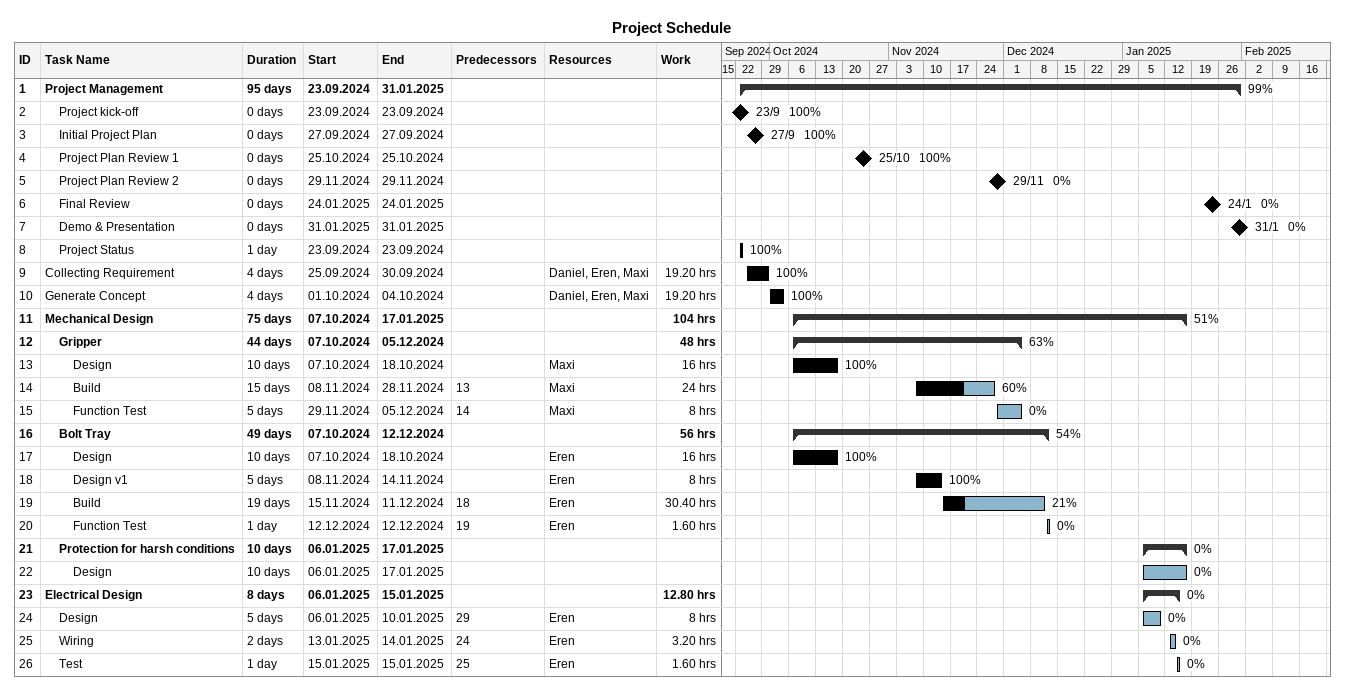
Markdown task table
Project Schedule

| ID | Level | Task | Duration | Start | Finish | Predecessors | Resources | % complete | Work (h) |
|---|---|---|---|---|---|---|---|---|---|
| 1 | 1 | **Project Management** | 95d | 2024-09-23 | 2025-01-31 |  |  | 99 |  |
| 2 | 2 | Project kick-off | 0d | 2024-09-23 | 2024-09-23 |  |  | 100 |  |
| 3 | 2 | Initial Project Plan | 0d | 2024-09-27 | 2024-09-27 |  |  | 100 |  |
| 4 | 2 | Project Plan Review 1 | 0d | 2024-10-25 | 2024-10-25 |  |  | 100 |  |
| 5 | 2 | Project Plan Review 2 | 0d | 2024-11-29 | 2024-11-29 |  |  | 0 |  |
| 6 | 2 | Final Review | 0d | 2025-01-24 | 2025-01-24 |  |  | 0 |  |
| 7 | 2 | Demo & Presentation | 0d | 2025-01-31 | 2025-01-31 |  |  | 0 |  |
| 8 | 2 | Project Status | 1d | 2024-09-23 | 2024-09-23 |  |  | 100 |  |
| 9 | 1 | Collecting Requirement | 4d | 2024-09-25 | 2024-09-30 |  | Daniel, Eren, Maxi | 100 | 19.20 |
| 10 | 1 | Generate Concept | 4d | 2024-10-01 | 2024-10-04 |  | Daniel, Eren, Maxi | 100 | 19.20 |
| 11 | 1 | **Mechanical Design** | 75d | 2024-10-07 | 2025-01-17 |  |  | 51 | 104 |
| 12 | 2 | **Gripper** | 44d | 2024-10-07 | 2024-12-05 |  |  | 63 | 48 |
| 13 | 3 | Design | 10d | 2024-10-07 | 2024-10-18 |  | Maxi | 100 | 16 |
| 14 | 3 | Build | 15d | 2024-11-08 | 2024-11-28 | 13 | Maxi | 60 | 24 |
| 15 | 3 | Function Test | 5d | 2024-11-29 | 2024-12-05 | 14 | Maxi | 0 | 8 |
| 16 | 2 | **Bolt Tray** | 49d | 2024-10-07 | 2024-12-12 |  |  | 54 | 56 |
| 17 | 3 | Design | 10d | 2024-10-07 | 2024-10-18 |  | Eren | 100 | 16 |
| 18 | 3 | Design v1 | 5d | 2024-11-08 | 2024-11-14 |  | Eren | 100 | 8 |
| 19 | 3 | Build | 19d | 2024-11-15 | 2024-12-11 | 18 | Eren | 21 | 30.40 |
| 20 | 3 | Function Test | 1d | 2024-12-12 | 2024-12-12 | 19 | Eren | 0 | 1.60 |
| 21 | 2 | **Protection for harsh conditions** | 10d | 2025-01-06 | 2025-01-17 |  |  | 0 |  |
| 22 | 3 | Design | 10d | 2025-01-06 | 2025-01-17 |  |  | 0 |  |
| 23 | 1 | **Electrical Design** | 8d | 2025-01-06 | 2025-01-15 |  |  | 0 | 12.80 |
| 24 | 2 | Design | 5d | 2025-01-06 | 2025-01-10 | 29 | Eren | 0 | 8 |
| 25 | 2 | Wiring | 2d | 2025-01-13 | 2025-01-14 | 24 | Eren | 0 | 3.20 |
| 26 | 2 | Test | 1d | 2025-01-15 | 2025-01-15 | 25 | Eren | 0 | 1.60 |
